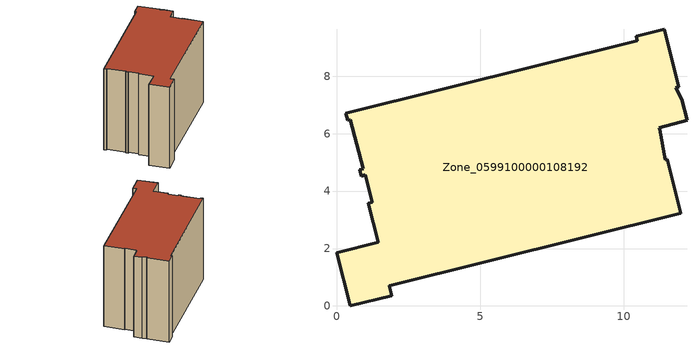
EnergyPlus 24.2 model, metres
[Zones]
Zone_0599100000108192
 floor ground (C_G): 0.38,6.46 0.32,6.71 10.47,9.24 10.43,9.39 11.4,9.64 11.91,7.62 11.8,7.59 12.01,7.2 12.2,6.46 11.23,6.21 11.25,6.15 11.45,5.09 11.51,5.11 11.98,3.22 1.83,0.71 1.92,0.36 0.47,0 0,1.85 1.45,2.21 1.11,3.58 1.25,3.61 0.99,4.56 0.87,4.52 0.81,4.74 0.94,4.77 0.48,6.48 z0
 wall outside (C_F): 0,1.85 0.47,0 1.92,0.36 1.83,0.71 11.98,3.22 11.51,5.11 11.45,5.09 11.25,6.15 11.23,6.21 12.2,6.46 12.01,7.2 11.8,7.59 11.91,7.62 11.4,9.64 10.43,9.39 10.47,9.24 0.32,6.71 0.38,6.46 0.48,6.48 0.94,4.77 0.81,4.74 0.87,4.52 0.99,4.56 1.25,3.61 1.11,3.58 1.45,2.21 0,1.85 z0:8.4
 roof outside (C_R): 10.47,9.24 0.32,6.71 0.38,6.46 0.48,6.48 0.94,4.77 0.81,4.74 0.87,4.52 0.99,4.56 1.25,3.61 1.11,3.58 1.45,2.21 0,1.85 0.47,0 1.92,0.36 1.83,0.71 11.98,3.22 11.51,5.11 11.45,5.09 11.25,6.15 11.23,6.21 12.2,6.46 12.01,7.2 11.8,7.59 11.91,7.62 11.4,9.64 10.43,9.39 z8.4
[BUILDING]
Pand.0599100000108192: North Axis=0; Terrain=City; Loads Convergence Tolerance Value=0.04; Temperature Convergence Tolerance Value=0.4; Solar Distribution=FullExterior; Maximum Number of Warmup Days=25; Minimum Number of Warmup Days=1
[Site:Location]
Rotterdam.The.Hague.AP_ZH_NLD Design_Conditions: Latitude=51.96; Longitude=4.45; Time Zone=1; Elevation=-4.5
[SITE:GROUNDTEMPERATURE:BUILDINGSURFACE]
18, 18, 18, 18, 18, 18, 18, 18, 18, 18, 18, 18
[MATERIAL] Thermal Absorptance=0.9; Solar Absorptance=0.7; Visible Absorptance=0.7
Name | Roughness | Thickness | Conductivity | Density | Specific Heat
G.TI.1975-1991 | MediumSmooth | 0.15 | 0.288461 | 540 | 1210
F.TI.1975-1991 | Rough | 0.3 | 0.230769 | 1920 | 840
R.TI.1975-1991 | MediumRough | 0.2 | 0.153846 | 1500 | 1000
[CONSTRUCTION]
C_G: G.TI.1975-1991
C_F: F.TI.1975-1991
C_R: R.TI.1975-1991
[ZONE]
Zone_0599100000108192: Type=1; Multiplier=1; Ceiling Height=Autocalculate; Volume=Autocalculate; Floor Area=autocalculate; Part of Total Floor Area=Yes
[ZONEINFILTRATION:DESIGNFLOWRATE]
Infil_Zone_0599100000108192: Zone or ZoneList or Space or SpaceList=Zone_0599100000108192; Schedule=AlwaysOn; Design Flow Rate Calculation Method=Flow/Area; Flow Rate per Floor Area=0.003; Constant Term Coefficient=1; Temperature Term Coefficient=0; Velocity Term Coefficient=0; Velocity Squared Term Coefficient=0
[HVACTEMPLATE:ZONE:IDEALLOADSAIRSYSTEM]
Zone_0599100000108192: Maximum Heating Supply Air Temperature=50; Minimum Cooling Supply Air Temperature=13; Maximum Heating Supply Air Humidity Ratio=0.0156; Minimum Cooling Supply Air Humidity Ratio=0.0077; Heating Limit=NoLimit; Cooling Limit=NoLimit; Dehumidification Control Type=ConstantSensibleHeatRatio; Cooling Sensible Heat Ratio=0.7; Dehumidification Setpoint=60; Humidification Control Type=None; Humidification Setpoint=30; Outdoor Air Method=None; Outdoor Air Flow Rate per Person=0.00944; Outdoor Air Flow Rate per Zone Floor Area=0; Outdoor Air Flow Rate per Zone=0; Demand Controlled Ventilation Type=None; Outdoor Air Economizer Type=NoEconomizer; Heat Recovery Type=None; Sensible Heat Recovery Effectiveness=0.7; Latent Heat Recovery Effectiveness=0.65
[ZONECONTROL:THERMOSTAT]
ThermostatControl_Zone_0599100000108192: Zone or ZoneList=Zone_0599100000108192; Control Type Schedule=DualSetpointControlType; Control 1=Thermostat_Zone_0599100000108192; Temperature Difference Between Cutout And Setpoint=0
[THERMOSTATSETPOINT:DUALSETPOINT]
Thermostat_Zone_0599100000108192: Heating Setpoint Temperature Schedule=HeatingSetpoint_Zone_0599100000108192; Cooling Setpoint Temperature Schedule=CoolingSetpoint_Zone_0599100000108192
[SCHEDULE:COMPACT]
HeatingSetpoint_Zone_0599100000108192: Through: 12/31, For: AllDays, Until: 24:00, 21
CoolingSetpoint_Zone_0599100000108192: Through: 12/31, For: AllDays, Until: 24:00, 24
DualSetpointControlType: Through: 12/31, For: AllDays, Until: 24:00, 4
AlwaysOn: Through: 12/31, For: AllDays, Until: 24:00, 1
